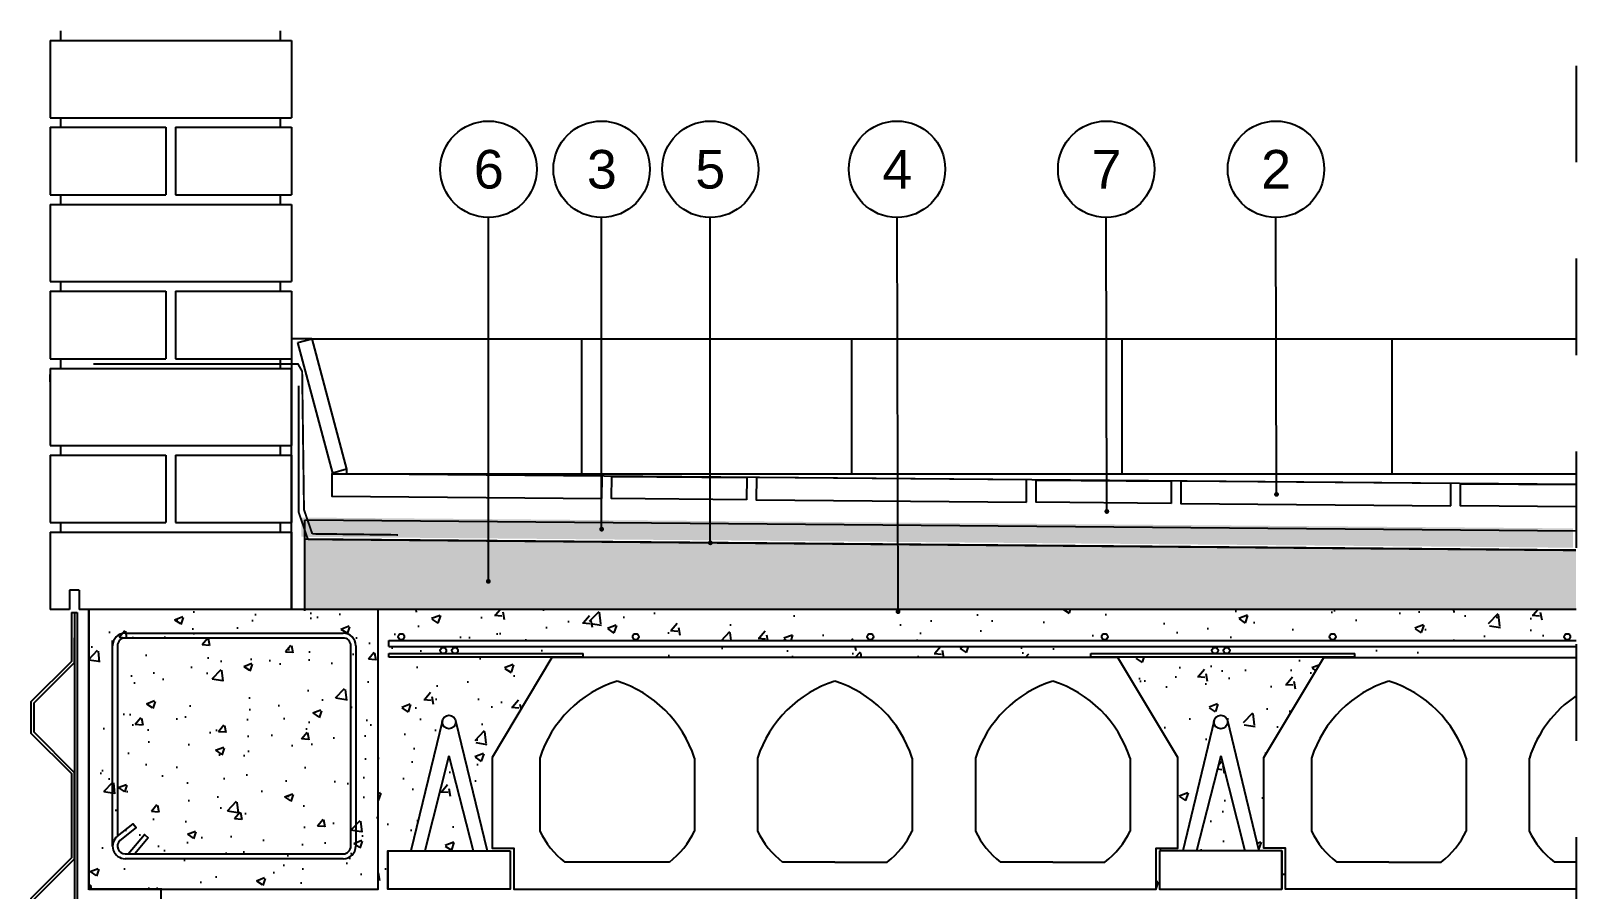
# Model space of a CAD drawing. Header units: millimetres. Extents: x 329.7 to 341.5, y 196.8 to 208.7.
# Drawn here: x 331.529 to 333.132, y 206.502 to 207.392 of the extents above; entities that cross this region are included whole.
import ezdxf
from ezdxf.enums import TextEntityAlignment as Align

# ---------------------------------------------------------------- set-up
doc = ezdxf.new("R2010")
doc.units = ezdxf.units.MM
doc.linetypes.add('TRAZO_Y_PUNTO', pattern=[1, 0.5, -0.25, 0, -0.25])
doc.linetypes.add('TRAZOS2', pattern=[9.525, 6.35, -3.175])
for name, color, linetype in [('001', 9, 'Continuous'), ('01', 9, 'Continuous'), ('013', 1, 'Continuous'), ('015', 1, 'Continuous'), ('018', 3, 'Continuous'), ('AMARILLO', 2, 'Continuous'), ('CIANO', 4, 'Continuous'), ('FINO', 9, 'Continuous'), ('MIA', 3, 'Continuous'), ('sombra', 9, 'Continuous')]:
    doc.layers.add(name, color=color, linetype=linetype)
doc.styles.add('romans', font='romans.shx')
doc.styles.add('SMALL', font='ARIAL.TTF', dxfattribs={"height": 0.1})
doc.dimstyles.new('20', dxfattribs={"dimscale": 0.02, "dimtxt": 2, "dimasz": 1, "dimexe": 1, "dimexo": 1, "dimgap": 1, "dimtad": 0, "dimtih": 1, "dimtoh": 1, "dimzin": 1, "dimdsep": 46, "dimtxsty": 'romans', "dimblk1": 'ARCHTICK', "dimblk2": 'DOTSMALL', "dimsah": 1, "dimcen": 0.5, "dimclrd": 1, "dimclre": 1, "dimclrt": 4, "dimadec": 0, "dimazin": 0, "dimtfac": 1, "dimtofl": 0, "dimtmove": 0, "dimatfit": 3, "dimldrblk": 'DOTSMALL', "dimfxl": 1, "dimtolj": 1, "dimtzin": 0, "dimarcsym": 0})

# ---------------------------------------------------------------- blocks, each defined once
blk = doc.blocks.new('_DOTSMALL')
at = {"color": 0, "linetype": 'ByBlock', "const_width": 0.5}
blk.add_lwpolyline([(-0.0625, 0, 1), (0.0625, 0, 1)], format="xyb", close=True, dxfattribs=at)
blk = doc.blocks.new('A$C1B154BCF')
at = {"layer": '001'}
h = blk.add_hatch(dxfattribs=at)
h.set_pattern_fill('AR-CONC', color=256, scale=0.0005, style=0)
h.set_pattern_definition([(50, (-331.88904, -202.90195), (0.091092334, -0.007969543), [0.009525, -0.104775]), (355, (-331.88904, -202.90195), (-0.017621413, 0.095528321), [0.00762, -0.08382]), (100.451, (-331.88145, -202.90262), (0.07347125, 0.087558344), [0.008095, -0.089045]), (46.1842, (-331.88904, -202.87655), (0.13553952, -0.021021164), [0.0142875, -0.1571625]), (96.6356, (-331.87775, -202.8783), (0.118702117, 0.12371278), [0.0121425, -0.1335675]), (351.184, (-331.88904, -202.87655), (0.118702303, 0.12371256), [0.01143, -0.12573]), (21, (-331.87634, -202.8829), (0.07580744, -0.051132759), [0.009525, -0.104775]), (326, (-331.87634, -202.8829), (0.030901014, 0.092093983), [0.00762, -0.08382]), (71.4514, (-331.870024, -202.88716), (0.106708245, 0.040961429), [0.008095, -0.089045]), (37.5, (-331.889042, -202.901953), (0.0015443016, 0.0422775194), [0, -0.082804, 0, -0.08509, 0, -0.0841375]), (7.5, (-331.88904, -202.901953), (0.033409831, 0.0500902874), [0, -0.048514, 0, -0.080899, 0, -0.0320675]), (327.5, (-331.917363, -202.901953), (0.0677952976, -0.002864372), [0, -0.03175, 0, -0.09906, 0, -0.131445]), (317.5, (-331.93006, -202.90195), (0.074064591, 0.0127132455), [0, -0.041275, 0, -0.065786, 0, -0.093345])])
h.paths.add_polyline_path([(0.1805, 0.2406), (0.0112, 0.2406), (0.0112, 0.2443), (0.0661, 0.2443, -0.300077), (0.0642, 0.2473, -1), (0.0705, 0.2473, -0.300077), (0.0686, 0.2443), (0.0782, 0.2443, -0.300077), (0.0763, 0.2473, -1), (0.0826, 0.2473, -0.300077), (0.0807, 0.2443), (0.2124, 0.2443), (0.2124, 0.24), (0.7387, 0.24), (0.7387, 0.2443), (0.8661, 0.2443, -0.300077), (0.8642, 0.2473, -1), (0.8705, 0.2473, -0.300077), (0.8686, 0.2443), (0.8782, 0.2443, -0.300077), (0.8763, 0.2473, -1), (0.8826, 0.2473, -0.300077), (0.8807, 0.2443), (1.0124, 0.2443), (1.0124, 0.24), (1.2417, 0.24), (1.2417, 0.2516), (0.0112, 0.2516), (0.0112, 0.2579), (1.2417, 0.2579), (1.2417, 0.29), (0, 0.29), (0, 0), (0.01, 0), (0.01, 0.0397), (0.034, 0.0397), (0.0665, 0.1747, -0.81661), (0.0803, 0.1747), (0.1129, 0.0397), (0.1368, 0.0397), (0.1368, 0), (0.1405, 0), (0.1405, 0.0423), (0.1327, 0.0423), (0.1181, 0.0423), (0.1181, 0.1364)])
h.paths.add_polyline_path([(0.0207, 0.2616, -1), (0.0271, 0.2616, -1)], flags=16)
h.paths.add_polyline_path([(0.2702, 0.2616, -1), (0.2638, 0.2616, -1)], flags=16)
h.paths.add_polyline_path([(0.5133, 0.2616, -1), (0.507, 0.2616, -1)], flags=16)
h.paths.add_polyline_path([(0.7564, 0.2616, -1), (0.7501, 0.2616, -1)], flags=16)
h.paths.add_polyline_path([(0.9925, 0.2616, -1), (0.9862, 0.2616, -1)], flags=16)
h.paths.add_polyline_path([(1.2357, 0.2616, -1), (1.2293, 0.2616, -1)], flags=16)
h.paths.add_polyline_path([(0.9805, 0.2406), (0.7663, 0.2406), (0.8288, 0.1364), (0.8288, 0.0423), (0.8064, 0.0423), (0.8064, 0), (0.81, 0), (0.81, 0.0397), (0.834, 0.0397), (0.8665, 0.1747, -0.81661), (0.8803, 0.1747), (0.9129, 0.0397), (0.9368, 0.0397), (0.9368, 0), (0.9405, 0), (0.9405, 0.0423), (0.9181, 0.0423), (0.9181, 0.1364)], flags=17)
h.paths.add_polyline_path([(0.8734, 0.1382), (0.8483, 0.0397), (0.8985, 0.0397)], flags=16)
h.paths.add_polyline_path([(0.0734, 0.1382), (0.0483, 0.0397), (0.0985, 0.0397)], flags=17)
at = {"layer": '013'}
for p, q in [((0.0112, 0.2579), (1.2417, 0.2579)), ((0.0112, 0.2516), (0.0112, 0.2579)), ((0.0112, 0.2516), (1.2417, 0.2516)), ((0.0112, 0.2406), (0.0112, 0.2443)), ((0.0112, 0.2443), (0.2124, 0.2443)), ((0.2124, 0.2406), (0.0112, 0.2406)), ((0.2124, 0.2406), (0.2124, 0.2443)), ((0.7387, 0.2406), (0.7387, 0.2443)), ((0.7387, 0.2443), (1.0124, 0.2443)), ((1.0124, 0.2406), (0.7387, 0.2406)), ((1.0124, 0.2406), (1.0124, 0.2443)), ((0.0665, 0.1747), (0.034, 0.0397)), ((0.0803, 0.1747), (0.1129, 0.0397)), ((0.8665, 0.1747), (0.834, 0.0397)), ((0.8803, 0.1747), (0.9129, 0.0397)), ((0.0734, 0.1382), (0.0483, 0.0397)), ((0.0734, 0.1382), (0.0985, 0.0397)), ((0.1675, 0.1358), (0.1675, 0.0601)), ((0.3278, 0.1358), (0.3278, 0.0601)), ((0.3932, 0.1358), (0.3932, 0.0601)), ((0.5536, 0.1358), (0.5536, 0.0601)), ((0.619, 0.1358), (0.619, 0.0601)), ((0.7794, 0.1358), (0.7794, 0.0601)), ((0.8734, 0.1382), (0.8483, 0.0397)), ((0.8734, 0.1382), (0.8985, 0.0397)), ((0.9675, 0.1358), (0.9675, 0.0601)), ((1.1278, 0.1358), (1.1278, 0.0601)), ((1.1932, 0.1358), (1.1932, 0.0601)), ((0.4734, 0.0279), (0.4193, 0.0279)), ((0.4734, 0.0279), (0.5276, 0.0279)), ((0.6992, 0.0279), (0.645, 0.0279)), ((0.6992, 0.0279), (0.7533, 0.0279)), ((1.0477, 0.0279), (0.9935, 0.0279)), ((1.0477, 0.0279), (1.1018, 0.0279)), ((1.2417, 0.0279), (1.2193, 0.0279))]:
    blk.add_line(p, q, dxfattribs=at)
for points in [[(0.1327, 0.0423), (0.1405, 0.0423), (0.1405, 0), (0.8064, 0), (0.8064, 0.0423), (0.8288, 0.0423), (0.8288, 0.1364), (0.7667, 0.24), (0.1801, 0.24), (0.1181, 0.1364), (0.1181, 0.0423), (0.1405, 0.0423)], [(1.2417, 0), (0.9405, 0), (0.9405, 0.0423), (0.9181, 0.0423), (0.9181, 0.1364), (0.9801, 0.24), (1.2417, 0.24)], [(0.3018, 0.0279), (0.2477, 0.0279), (0.1935, 0.0279)]]:
    blk.add_lwpolyline(points, dxfattribs=at)
for points in [[(0.1368, 0.0397), (0.1368, 0), (0.01, 0), (0.01, 0.0397), (0.01, 0), (0.01, 0.0397)], [(0.81, 0.0397), (0.81, 0), (0.9368, 0), (0.9368, 0.0397), (0.9368, 0), (0.9368, 0.0397)]]:
    blk.add_lwpolyline(points, close=True, dxfattribs=at)
for centre, radius in [((0.0239, 0.2616), 0.00317), ((0.267, 0.2616), 0.00317), ((0.5101, 0.2616), 0.00317), ((0.7532, 0.2616), 0.00317), ((0.9894, 0.2616), 0.00317), ((1.2325, 0.2616), 0.00317), ((0.0674, 0.2473), 0.00317), ((0.0795, 0.2473), 0.00317), ((0.8674, 0.2473), 0.00317), ((0.8795, 0.2473), 0.00317), ((0.0734, 0.1733), 0.00703), ((0.8734, 0.1733), 0.00703)]:
    blk.add_circle(centre, radius, dxfattribs=at)
for centre, radius, start, end in [((0.2851, 0.0979), 0.1236, 107.6458, 162.1197), ((0.2102, 0.0979), 0.1236, 17.8803, 72.3542), ((0.5109, 0.0979), 0.1236, 107.6458, 162.1197), ((0.4359, 0.0979), 0.1236, 17.8803, 72.3542), ((0.7367, 0.0979), 0.1236, 107.6458, 162.1197), ((0.6617, 0.0979), 0.1236, 17.8803, 72.3542), ((1.0851, 0.0979), 0.1236, 107.6458, 162.1197), ((1.0102, 0.0979), 0.1236, 17.8803, 72.3542), ((1.3109, 0.0979), 0.1236, 124.0348, 162.1197), ((0.2477, 0.0983), 0.0888, 205.4902, 232.4232), ((0.2477, 0.0983), 0.0888, 307.5768, 334.5098), ((0.4734, 0.0983), 0.0888, 205.4902, 232.4232), ((0.4734, 0.0983), 0.0888, 307.5768, 334.5098), ((0.6992, 0.0983), 0.0888, 205.4902, 232.4232), ((0.6992, 0.0983), 0.0888, 307.5768, 334.5098), ((1.0477, 0.0983), 0.0888, 205.4902, 232.4232), ((1.0477, 0.0983), 0.0888, 307.5768, 334.5098), ((1.2734, 0.0983), 0.0888, 205.4902, 232.4232)]:
    blk.add_arc(centre, radius, start, end, dxfattribs=at)
blk = doc.blocks.new('A$C32927E2D')
at = {"layer": 'sombra', "linetype": 'Continuous', "ltscale": 0.07}
h = blk.add_hatch(dxfattribs=at)
h.set_pattern_fill('AR-CONC', color=256, scale=0.012, style=0)
h.set_pattern_definition([(50, (-805.6852, -839.337434), (0.086071222, -0.007530256), [0.009, -0.099]), (355, (-805.6852, -839.33743), (-0.01665016, 0.090263056), [0.0072, -0.0792]), (100.4514, (-805.678026, -839.33806), (0.069421126, 0.082732745), [0.007648823, -0.0841370534]), (46.1842, (-805.6852, -839.31343), (0.128068926, -0.019862282), [0.0135, -0.1485]), (96.6356, (-805.67453, -839.31509), (0.112159525, 0.116894145), [0.011473235, -0.12620556]), (351.1842, (-805.6852, -839.31343), (0.112159433, 0.116894232), [0.0108, -0.1188]), (21, (-805.6732, -839.319434), (0.0716288463, -0.048314267), [0.009, -0.099]), (326, (-805.6732, -839.31943), (0.02919784, 0.0870180054), [0.0072, -0.0792]), (71.4514, (-805.66723, -839.32346), (0.1008267154, 0.0387036596), [0.007648823, -0.0841370534]), (37.5, (-805.685198, -839.337434), (0.0014591826, 0.0399472625), [0, -0.07824, 0, -0.0804, 0, -0.0795]), (7.5, (-805.6852, -839.337434), (0.0315683445, 0.0473294054), [0, -0.04584, 0, -0.07644, 0, -0.0303]), (327.5, (-805.711958, -839.337434), (0.0640586923, -0.0027065846), [0, -0.03, 0, -0.0936, 0, -0.1242]), (317.5, (-805.72396, -839.337434), (0.0699823403, 0.012012598), [0, -0.039, 0, -0.06216, 0, -0.0882])])
h.paths.add_polyline_path([(0.3, 0.29), (0, 0.29), (0, 0), (0.3, 0)])
h.paths.add_polyline_path([(0.0297, 0.0547), (0.0304, 0.0553, 0.017869), (0.0297, 0.0548)], flags=16)
h.paths.add_polyline_path([(0.0297, 0.2524, -1), (0.0457, 0.2524, -1)], flags=16)
h.paths.add_polyline_path([(0.2557, 0.2524, -1), (0.2717, 0.2524, -1)], flags=16)
h.paths.add_polyline_path([(0.0449, 0.0445, -1), (0.0304, 0.0445, -1)], flags=16)
h.paths.add_polyline_path([(0.2709, 0.0445, -1), (0.2565, 0.0445, -1)], flags=16)
at = {"layer": '013', "linetype": 'Continuous', "ltscale": 0.07}
blk.add_line((0.0246, 0.2516), (0.0246, 0.2579), dxfattribs=at)
at = {"layer": 'AMARILLO'}
for p, q in [((0.0377, 0.2654), (0.2637, 0.2654)), ((0.0246, 0.0445), (0.0246, 0.2524)), ((0.2767, 0.2524), (0.2767, 0.0445)), ((0.0297, 0.0547), (0.0459, 0.0678)), ((0.2637, 0.0314), (0.0377, 0.0314))]:
    blk.add_line(p, q, dxfattribs=at)
blk.add_lwpolyline([(0, 0), (0.3, 0), (0.3, 0.29), (0, 0.29)], close=True, dxfattribs=at)
blk.add_lwpolyline([(0.0297, 0.0547), (0.0459, 0.0678), (0.049, 0.0639), (0.0322, 0.0502, 0.67615), (0.0377, 0.0365), (0.2637, 0.0365, 0.414214), (0.2717, 0.0445), (0.2717, 0.2524, 0.414214), (0.2637, 0.2603), (0.0377, 0.2603, 0.414214), (0.0297, 0.2524)], format="xyb", close=True, dxfattribs=at)
blk.add_lwpolyline([(0.041, 0.0365), (0.0579, 0.0565), (0.0617, 0.0532), (0.0476, 0.0365)], dxfattribs=at)
for centre, start, end in [((0.0377, 0.2524), 90, 180), ((0.2637, 0.2524), 0, 90), ((0.0377, 0.0445), 127.7361, 270), ((0.2637, 0.0445), 270, 360)]:
    blk.add_arc(centre, 0.013, start, end, dxfattribs=at)

msp = doc.modelspace()

# ---------------------------------------------------------------- hatches: boundary and pattern name
at = {"layer": '001', "ltscale": 1.5}
h = msp.add_hatch(dxfattribs=at)
h.set_pattern_fill('AR-SAND', color=256, scale=0.006, style=0)
h.set_pattern_definition([(142.5, (332.2384305, 196.772666), (0.00037796, 0.011560943), [0, -0.00912, 0, -0.0102, 0, -0.00975]), (172.5, (332.23843, 196.772666), (-0.01061866, 0.016932876), [0, -0.00492, 0, -0.00822, 0, -0.00315]), (212.5, (332.24581, 196.772666), (-0.018684851, 3.3954e-05), [0, -0.003, 0, -0.0108, 0, -0.0141]), (222.5, (332.24581, 196.772666), (-0.01803676, 0.005266053), [0, -0.0015, 0, -0.00708, 0, -0.0081])])
h.paths.add_polyline_path([(333.1274, 206.876), (333.1274, 206.856), (331.8094, 206.8673), (331.8094, 206.8873)])
h = msp.add_hatch(dxfattribs=at)
h.set_pattern_fill('AR-CONC', color=256, scale=0.006, style=0)
h.set_pattern_definition([(130, (332.241814, 196.769997), (-0.04303561, -0.00376513), [0.0045, -0.0495]), (185, (332.241814, 196.769997), (0.00832508, 0.04513153), [0.0036, -0.0396]), (79.5486, (332.238228, 196.769683), (-0.03471056, 0.04136637), [0.00382441, -0.04206853]), (133.8158, (332.241814, 196.781997), (-0.06403446, -0.00993114), [0.00675, -0.07425]), (83.3644, (332.23648, 196.78117), (-0.05607976, 0.05844707), [0.0057366, -0.0631028]), (188.8158, (332.241814, 196.782), (-0.0560797, 0.0584471), [0.0054, -0.0594]), (159, (332.235814, 196.778997), (-0.03581442, -0.02415713), [0.0045, -0.0495]), (214, (332.235814, 196.778997), (-0.01459892, 0.043509), [0.0036, -0.0396]), (108.5486, (332.23283, 196.776984), (-0.05041336, 0.01935183), [0.00382441, -0.04206853]), (142.5, (332.241814, 196.769997), (-0.000729591, 0.019973631), [0, -0.03912, 0, -0.0402, 0, -0.03975]), (172.5, (332.241814, 196.769997), (-0.01578417, 0.023664703), [0, -0.02292, 0, -0.03822, 0, -0.01515]), (212.5, (332.255194, 196.769997), (-0.032029346, -0.001353292), [0, -0.015, 0, -0.0468, 0, -0.0621]), (222.5, (332.261194, 196.769997), (-0.03499117, 0.0060063), [0, -0.0195, 0, -0.03108, 0, -0.0441])])
h.paths.add_polyline_path([(331.8184, 206.792), (331.8128, 206.792), (331.8128, 206.8647), (333.1307, 206.8533), (333.1307, 206.792)])

# ---------------------------------------------------------------- linework, layer by layer
for p, q in [((331.8201, 207.0725), (331.799, 207.0725)), ((331.8201, 207.0725), (331.8563, 206.9373)), ((331.8563, 206.9373), (331.8563, 206.9323)), ((331.589, 206.792), (331.589, 206.502)), ((333.1307, 206.792), (331.589, 206.792))]:
    msp.add_line(p, q)
at = {"color": 5, "linetype": 'TRAZO_Y_PUNTO', "ltscale": 0.05, "const_width": 0.002}
for points in [[(331.5937, 207.0465), (331.8059, 207.0465), (331.8102, 207.0389), (331.8121, 206.8954), (331.8207, 206.8704)], [(331.799, 207.042), (331.799, 207.042), (331.799, 206.792), (333.1307, 206.792)], [(331.799, 206.872), (331.799, 206.792), (331.589, 206.792), (331.589, 206.502), (331.664, 206.502), (331.664, 206.2974)], [(333.1306, 206.8533), (331.8162, 206.8647)], [(331.9097, 206.8693), (331.8207, 206.8704)]]:
    msp.add_lwpolyline(points, dxfattribs=at)
at = {"color": 5, "linetype": 'TRAZO_Y_PUNTO', "ltscale": 0.05}
msp.add_lwpolyline([(331.8065, 207.0241, 0.002, 0.002, 0), (331.8065, 206.8931, 0.002, 0.002, 0), (331.8161, 206.8648, 0, 0, 0)], format="xyseb", dxfattribs=at)
at = {"layer": '01'}
for p, q in [((331.8056, 207.0687), (331.8201, 207.0725)), ((331.8419, 206.9334), (331.8056, 207.0687)), ((333.1307, 206.9214), (331.8411, 206.9325)), ((331.8563, 206.9373), (331.8419, 206.9334)), ((333.1307, 206.8733), (331.8128, 206.8847)), ((331.8128, 206.7906), (331.8128, 206.8847)), ((333.1306, 206.8533), (331.8126, 206.8647)), ((331.5741, 206.7889), (331.5771, 206.7889))]:
    msp.add_line(p, q, dxfattribs=at)
at = {"layer": '01', "linetype": 'Continuous', "ltscale": 0.07}
for p, q in [((331.5711, 206.7889), (331.5741, 206.7889)), ((331.5741, 206.7889), (331.5741, 205.2772)), ((331.5771, 206.7889), (331.5771, 205.2772))]:
    msp.add_line(p, q, dxfattribs=at)
at = {"layer": '01'}
for points in [[(332.1209, 206.9071), (332.1211, 206.9301), (331.8411, 206.9325), (331.8409, 206.9095)], [(332.2709, 206.9058), (332.1309, 206.907), (332.1311, 206.93), (332.2711, 206.9288)], [(332.5609, 206.9033), (332.5611, 206.9263), (332.2811, 206.9287), (332.2809, 206.9057)], [(332.7109, 206.902), (332.5709, 206.9032), (332.5711, 206.9262), (332.711, 206.925)], [(333.0008, 206.8995), (333.001, 206.9225), (332.721, 206.9249), (332.7209, 206.9019)]]:
    msp.add_lwpolyline(points, close=True, dxfattribs=at)
msp.add_lwpolyline([(333.1307, 206.8984), (333.0108, 206.8994), (333.011, 206.9224), (333.1307, 206.9214)], dxfattribs=at)
at = {"layer": '01', "linetype": 'Continuous', "ltscale": 0.07}
for points in [[(331.5711, 206.7889), (331.571, 206.738), (331.529, 206.696), (331.529, 206.6637), (331.571, 206.6217), (331.571, 206.5342), (331.529, 206.4922), (331.529, 206.46), (331.571, 206.418), (331.571, 206.3304), (331.529, 206.2884), (331.529, 206.2562), (331.571, 206.2142), (331.571, 206.1267), (331.529, 206.0847), (331.529, 206.0524), (331.571, 206.0104), (331.571, 205.9689)], [(331.5741, 206.7889), (331.574, 206.7367), (331.532, 206.6947), (331.532, 206.665), (331.574, 206.623), (331.574, 206.533), (331.532, 206.491), (331.532, 206.4612), (331.574, 206.4192), (331.574, 206.3292), (331.532, 206.2872), (331.532, 206.2574), (331.574, 206.2154), (331.574, 206.1254), (331.532, 206.0834), (331.532, 206.0537), (331.574, 206.0117), (331.574, 205.9689)]]:
    msp.add_lwpolyline(points, dxfattribs=at)
at = {"layer": '013', "ltscale": 1.5}
for centre in [(332.0034, 207.2485), (332.1206, 207.2485), (332.2333, 207.2485), (332.4268, 207.2485), (332.6437, 207.2485), (332.8196, 207.2485)]:
    msp.add_circle(centre, 0.05, dxfattribs=at)
at = {"layer": '015', "linetype": 'TRAZOS2', "ltscale": 0.007}
msp.add_line((333.1307, 208.3558), (333.1307, 197.3529), dxfattribs=at)
at = {"layer": 'FINO'}
for p, q in [((331.8201, 207.0725), (333.1307, 207.0725)), ((331.8411, 206.9325), (333.1307, 206.9325))]:
    msp.add_line(p, q, dxfattribs=at)
at = {"layer": 'FINO', "ltscale": 1.5}
for p, q in [((332.1001, 206.9325), (332.1001, 207.0725)), ((332.3801, 206.9325), (332.3801, 207.0725)), ((332.6601, 206.9325), (332.6601, 207.0725)), ((332.9401, 206.9325), (332.9401, 207.0725))]:
    msp.add_line(p, q, dxfattribs=at)
at = {"layer": 'MIA'}
for p, q in [((331.5602, 207.382), (331.5602, 207.392)), ((331.7879, 207.382), (331.7879, 207.392)), ((331.549, 207.382), (331.799, 207.382)), ((331.549, 207.382), (331.549, 207.302)), ((331.799, 207.382), (331.799, 207.302)), ((331.549, 207.302), (331.799, 207.302)), ((331.5602, 207.292), (331.5602, 207.302)), ((331.7879, 207.292), (331.7879, 207.302)), ((331.549, 207.292), (331.669, 207.292)), ((331.549, 207.292), (331.549, 207.222)), ((331.669, 207.292), (331.669, 207.222)), ((331.679, 207.292), (331.679, 207.222)), ((331.679, 207.292), (331.799, 207.292)), ((331.799, 207.292), (331.799, 207.222)), ((331.549, 207.222), (331.669, 207.222)), ((331.5602, 207.212), (331.5602, 207.222)), ((331.679, 207.222), (331.799, 207.222)), ((331.7879, 207.212), (331.7879, 207.222)), ((331.549, 207.212), (331.799, 207.212)), ((331.549, 207.212), (331.549, 207.132)), ((331.799, 207.212), (331.799, 207.132)), ((331.549, 207.132), (331.799, 207.132)), ((331.549, 207.122), (331.669, 207.122)), ((331.549, 207.122), (331.549, 207.052)), ((331.5602, 207.122), (331.5602, 207.132)), ((331.669, 207.122), (331.669, 207.052)), ((331.679, 207.122), (331.679, 207.052)), ((331.679, 207.122), (331.799, 207.122)), ((331.7879, 207.122), (331.7879, 207.132)), ((331.799, 207.122), (331.799, 207.052)), ((331.549, 207.052), (331.669, 207.052)), ((331.549, 207.042), (331.799, 207.042)), ((331.549, 207.042), (331.549, 206.962)), ((331.5602, 207.042), (331.5602, 207.052)), ((331.679, 207.052), (331.799, 207.052)), ((331.7879, 207.042), (331.7879, 207.052)), ((331.799, 207.0521), (331.799, 207.0355)), ((331.799, 207.042), (331.799, 206.962)), ((331.549, 207.0282), (331.549, 207.0355)), ((331.549, 206.962), (331.799, 206.962)), ((331.5602, 206.952), (331.5602, 206.962)), ((331.7879, 206.952), (331.7879, 206.962)), ((331.549, 206.952), (331.669, 206.952)), ((331.549, 206.952), (331.549, 206.882)), ((331.669, 206.952), (331.669, 206.882)), ((331.679, 206.952), (331.679, 206.882)), ((331.679, 206.952), (331.799, 206.952)), ((331.799, 206.952), (331.799, 206.882)), ((331.549, 206.882), (331.669, 206.882)), ((331.5602, 206.872), (331.5602, 206.882)), ((331.679, 206.882), (331.799, 206.882)), ((331.7879, 206.872), (331.7879, 206.882)), ((331.549, 206.872), (331.799, 206.872)), ((331.549, 206.872), (331.549, 206.792)), ((331.799, 206.872), (331.799, 206.792)), ((331.569, 206.812), (331.569, 206.792)), ((331.579, 206.812), (331.569, 206.812)), ((331.579, 206.812), (331.579, 206.792)), ((331.569, 206.792), (331.549, 206.792)), ((331.799, 206.792), (331.579, 206.792))]:
    msp.add_line(p, q, dxfattribs=at)

# ---------------------------------------------------------------- block references
at = {"layer": '013'}
msp.add_blockref('A$C1B154BCF', (331.889, 206.502), dxfattribs=at)
at = {"layer": '018'}
msp.add_blockref('A$C32927E2D', (331.589, 206.502), dxfattribs=at)

# ---------------------------------------------------------------- texts
at = {"layer": 'CIANO', "style": 'SMALL'}
for s, p in [('6', (332.0037, 207.2485)), ('3', (332.1209, 207.2485)), ('5', (332.2332, 207.2485)), ('4', (332.4271, 207.2485)), ('7', (332.644, 207.2485)), ('2', (332.8198, 207.2485))]:
    msp.add_text(s, height=0.04, dxfattribs=at).set_placement(p, align=Align.MIDDLE_CENTER)

# ---------------------------------------------------------------- leaders
at = {"layer": '013', "color": 3, "ltscale": 1.5}
for points in [[(332.0032, 206.8211), (332.0034, 207.1985)], [(332.1206, 206.8752), (332.1206, 207.1985)], [(332.2333, 206.8611), (332.2333, 207.1985)], [(332.4279, 206.7897), (332.4268, 207.1985)], [(332.6443, 206.8936), (332.6437, 207.1985)], [(332.8202, 206.9113), (332.8196, 207.1985)]]:
    msp.add_leader(points, dimstyle='20', override={"dimldrblk": 'DOTSMALL'}, dxfattribs=at)

doc.saveas('drawing.dxf')
